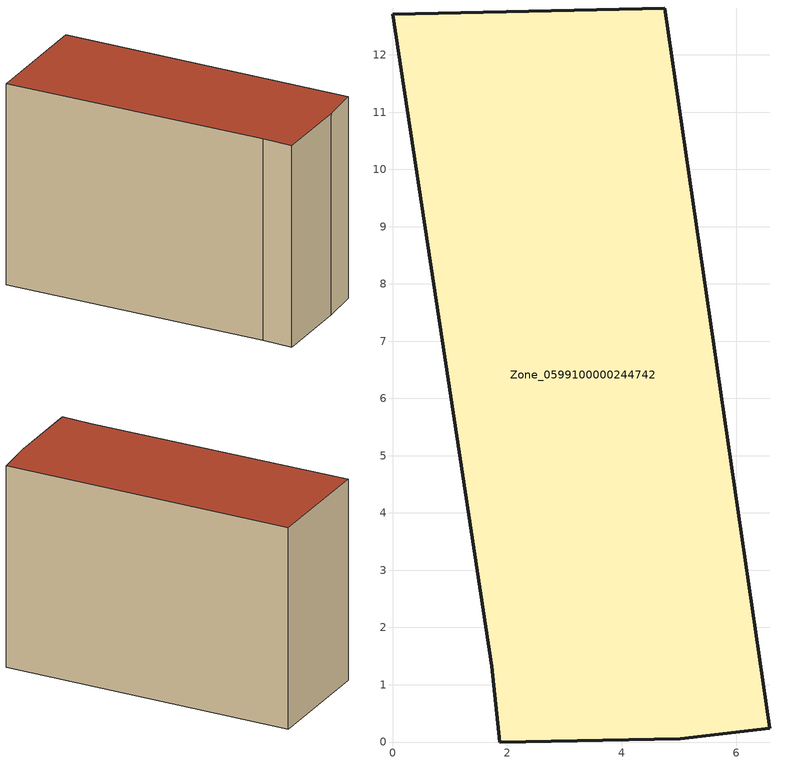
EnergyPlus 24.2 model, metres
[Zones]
Zone_0599100000244742
 floor ground (C_G): 1.87,0 1.73,1.32 0,12.71 4.75,12.82 6.58,0.24 5.02,0.06 z0
 wall outside (C_F): 1.73,1.32 1.87,0 5.02,0.06 6.58,0.24 4.75,12.82 0,12.71 1.73,1.32 z0:9.49
 roof outside (C_R): 5.02,0.06 6.58,0.24 4.75,12.82 0,12.71 1.73,1.32 1.87,0 z9.49
[BUILDING]
Pand.0599100000244742: North Axis=0; Terrain=City; Loads Convergence Tolerance Value=0.04; Temperature Convergence Tolerance Value=0.4; Solar Distribution=FullExterior; Maximum Number of Warmup Days=25; Minimum Number of Warmup Days=1
[Site:Location]
Rotterdam.The.Hague.AP_ZH_NLD Design_Conditions: Latitude=51.96; Longitude=4.45; Time Zone=1; Elevation=-4.5
[SITE:GROUNDTEMPERATURE:BUILDINGSURFACE]
18, 18, 18, 18, 18, 18, 18, 18, 18, 18, 18, 18
[MATERIAL] Thermal Absorptance=0.9; Solar Absorptance=0.7; Visible Absorptance=0.7
Name | Roughness | Thickness | Conductivity | Density | Specific Heat
G.TI.1946 | MediumSmooth | 0.15 | 1 | 540 | 1210
F.TI.1946 | Rough | 0.3 | 0.857143 | 1920 | 840
R.TI.1946 | MediumRough | 0.2 | 0.1 | 1500 | 1000
[CONSTRUCTION]
C_G: G.TI.1946
C_F: F.TI.1946
C_R: R.TI.1946
[ZONE]
Zone_0599100000244742: Type=1; Multiplier=1; Ceiling Height=Autocalculate; Volume=Autocalculate; Floor Area=autocalculate; Part of Total Floor Area=Yes
[ZONEINFILTRATION:DESIGNFLOWRATE]
Infil_Zone_0599100000244742: Zone or ZoneList or Space or SpaceList=Zone_0599100000244742; Schedule=AlwaysOn; Design Flow Rate Calculation Method=Flow/Area; Flow Rate per Floor Area=0.003; Constant Term Coefficient=1; Temperature Term Coefficient=0; Velocity Term Coefficient=0; Velocity Squared Term Coefficient=0
[HVACTEMPLATE:ZONE:IDEALLOADSAIRSYSTEM]
Zone_0599100000244742: Maximum Heating Supply Air Temperature=50; Minimum Cooling Supply Air Temperature=13; Maximum Heating Supply Air Humidity Ratio=0.0156; Minimum Cooling Supply Air Humidity Ratio=0.0077; Heating Limit=NoLimit; Cooling Limit=NoLimit; Dehumidification Control Type=ConstantSensibleHeatRatio; Cooling Sensible Heat Ratio=0.7; Dehumidification Setpoint=60; Humidification Control Type=None; Humidification Setpoint=30; Outdoor Air Method=None; Outdoor Air Flow Rate per Person=0.00944; Outdoor Air Flow Rate per Zone Floor Area=0; Outdoor Air Flow Rate per Zone=0; Demand Controlled Ventilation Type=None; Outdoor Air Economizer Type=NoEconomizer; Heat Recovery Type=None; Sensible Heat Recovery Effectiveness=0.7; Latent Heat Recovery Effectiveness=0.65
[ZONECONTROL:THERMOSTAT]
ThermostatControl_Zone_0599100000244742: Zone or ZoneList=Zone_0599100000244742; Control Type Schedule=DualSetpointControlType; Control 1=Thermostat_Zone_0599100000244742; Temperature Difference Between Cutout And Setpoint=0
[THERMOSTATSETPOINT:DUALSETPOINT]
Thermostat_Zone_0599100000244742: Heating Setpoint Temperature Schedule=HeatingSetpoint_Zone_0599100000244742; Cooling Setpoint Temperature Schedule=CoolingSetpoint_Zone_0599100000244742
[SCHEDULE:COMPACT]
HeatingSetpoint_Zone_0599100000244742: Through: 12/31, For: AllDays, Until: 24:00, 21
CoolingSetpoint_Zone_0599100000244742: Through: 12/31, For: AllDays, Until: 24:00, 24
DualSetpointControlType: Through: 12/31, For: AllDays, Until: 24:00, 4
AlwaysOn: Through: 12/31, For: AllDays, Until: 24:00, 1
